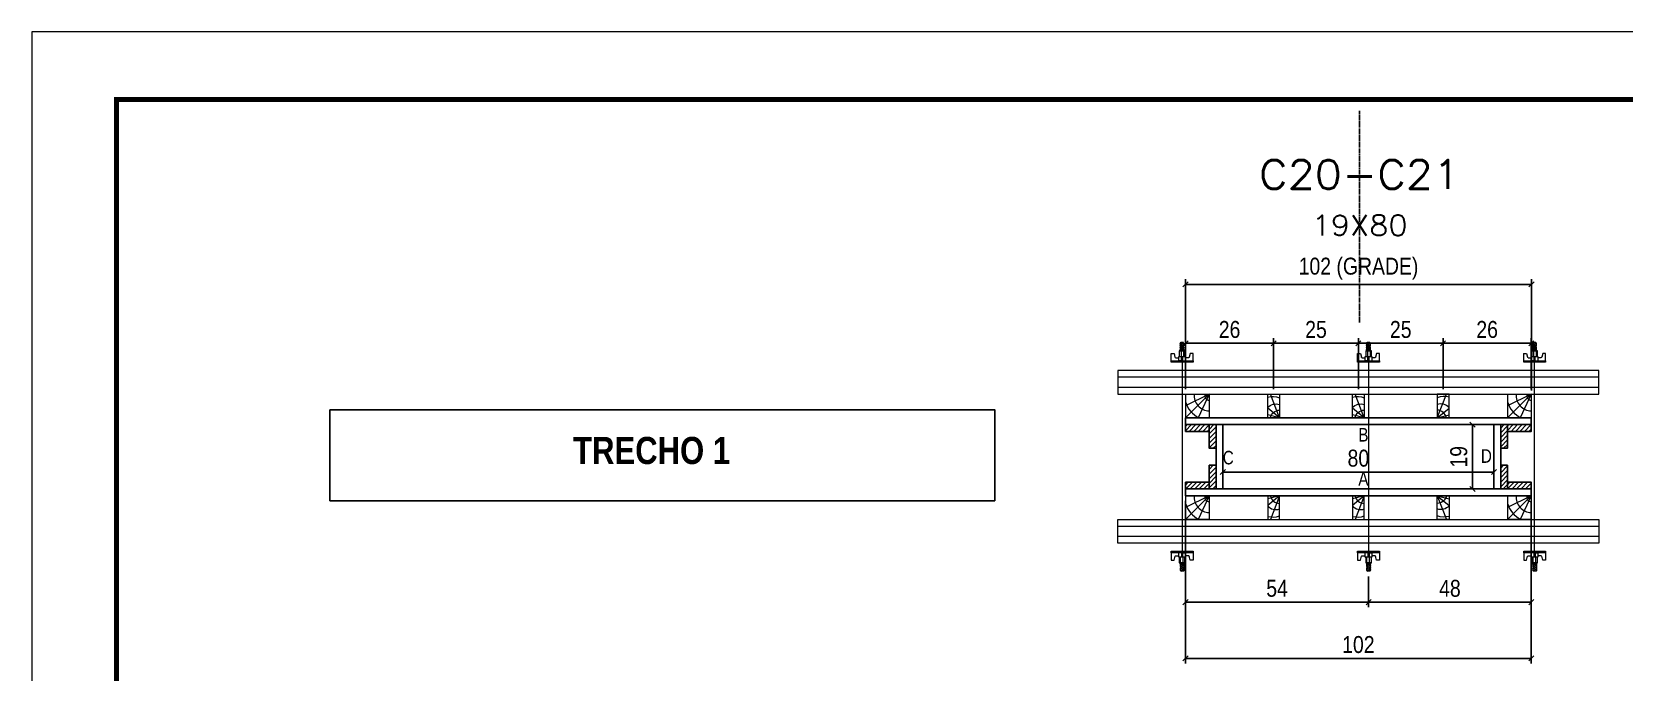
# Model space of a CAD drawing. Extents: x 71 to 6311, y -2991 to 2643.
# Drawn here: x 71 to 1011, y -1169 to -791 of the extents above; entities that cross this region are included whole.
import ezdxf
from ezdxf.enums import TextEntityAlignment as Align

# ---------------------------------------------------------------- set-up
doc = ezdxf.new("R2010")
doc.units = 0
doc.linetypes.add('HIDDEN', pattern=[0.375, 0.25, -0.125])
for name, color, linetype in [('COTA', 241, 'Continuous'), ('NOMENCLATURA', 7, 'Continuous'), ('Painéis', 200, 'Continuous'), ('PONTALETE', 7, 'Continuous'), ('SARRAFO', 251, 'Continuous'), ('Texto de Titulo', 7, 'Continuous'), ('Texto Qtd Sarr', 242, 'Continuous')]:
    doc.layers.add(name, color=color, linetype=linetype)
for name, color, linetype, lineweight in [('Folhas', 255, 'Continuous', 9), ('Hachura', 251, 'Continuous', 9), ('Madeira', 126, 'Continuous', 18), ('Perfil Metálico', 224, 'Continuous', 18), ('Texto Seção', 7, 'Continuous', 15)]:
    doc.layers.add(name, color=color, linetype=linetype, lineweight=lineweight)
doc.styles.add('COTA TECNICA 2X', font='techl___.ttf', dxfattribs={"height": 10})
doc.styles.add('ROMANC', font='techb___.ttf', dxfattribs={"height": 2.5})
doc.styles.add('ROMANS', font='romans.shx', dxfattribs={"oblique": 19})
doc.styles.get("Standard").update_dxf_attribs({"font": 'arial.ttf'})
doc.dimstyles.new('SECAO PILAR', dxfattribs={"dimtxt": 10, "dimasz": 3, "dimexe": 3, "dimexo": 3, "dimgap": 3, "dimtad": 1, "dimdec": 1, "dimlfac": 0.5, "dimzin": 12, "dimdsep": 46, "dimtxsty": 'COTA TECNICA 2X', "dimblk1": 'OBLIQUE', "dimblk2": 'OBLIQUE', "dimsah": 1, "dimcen": 0.9, "dimclrd": 256, "dimclre": 256, "dimclrt": 256, "dimadec": 1, "dimazin": 3, "dimtfac": 1, "dimtdec": 1, "dimtmove": 0, "dimatfit": 3, "dimfxl": 1, "dimtolj": 1, "dimtzin": 12, "dimarcsym": 0})
pattern_1 = [(46, (2439.2552, -1201.3352), (-1.3703423, 1.3233242), [])]
pattern_2 = [(46, (2439.2552, -1213.3352), (-1.3703423, 1.3233242), [])]
pattern_3 = [(46, (2319.2552, -1201.3352), (-1.3703423, 1.3233242), [])]
pattern_4 = [(46, (2319.2552, -1213.3352), (-1.3703423, 1.3233242), [])]

# ---------------------------------------------------------------- blocks, each defined once
blk = doc.blocks.new('9999999999')
at = {"layer": 'Folhas'}
blk.add_lwpolyline([(0, 0), (1485, 0), (1485, 1050), (0, 1050)], close=True, dxfattribs=at)
at = {"layer": 'Folhas', "color": 30, "const_width": 3}
blk.add_lwpolyline([(1396.18, 1010), (50, 1010), (50, 40), (1396.18, 40)], dxfattribs=at)
blk = doc.blocks.new('_Oblique')
at = {"color": 0, "linetype": 'ByBlock', "lineweight": -2}
blk.add_line((-0.5, -0.5), (0.5, 0.5), dxfattribs=at)
blk = doc.blocks.new('*D420')
at = {"layer": 'COTA', "lineweight": -2, "transparency": 16777216}
for p, q in [((752.26, -1068.34), (752.26, -1164.32)), ((956.26, -1068.34), (956.26, -1164.32)), ((752.26, -1161.32), (956.26, -1161.32))]:
    blk.add_line(p, q, dxfattribs=at)
at = {"layer": 'Defpoints', "color": 0, "transparency": 16777216}
for p in [(752.26, -1065.34), (956.26, -1065.34), (956.26, -1161.32)]:
    blk.add_point(p, dxfattribs=at)
at = {"layer": 'COTA', "lineweight": -2, "transparency": 16777216, "xscale": 3, "yscale": 3, "zscale": 3, "rotation": 180}
blk.add_blockref('_Oblique', (752.26, -1161.32), dxfattribs=at)
at = {"layer": 'COTA', "lineweight": -2, "transparency": 16777216, "xscale": 3, "yscale": 3, "zscale": 3}
blk.add_blockref('_Oblique', (956.26, -1161.32), dxfattribs=at)
at = {"layer": 'COTA', "transparency": 16777216, "insert": (854.26, -1153.22), "char_height": 10, "attachment_point": 5, "style": 'COTA TECNICA 2X'}
blk.add_mtext('\\A1;102', dxfattribs=at)
blk = doc.blocks.new('*D421')
at = {"layer": 'COTA', "lineweight": -2, "transparency": 16777216}
for p, q in [((774.26, -1058.34), (774.26, -1048.34)), ((774.26, -1051.34), (934.26, -1051.34)), ((934.26, -1058.34), (934.26, -1048.34))]:
    blk.add_line(p, q, dxfattribs=at)
at = {"layer": 'Defpoints', "color": 0, "transparency": 16777216}
for p in [(934.26, -1051.34), (774.26, -1061.34), (934.26, -1061.34)]:
    blk.add_point(p, dxfattribs=at)
at = {"layer": 'COTA', "lineweight": -2, "transparency": 16777216, "xscale": 3, "yscale": 3, "zscale": 3, "rotation": 180}
blk.add_blockref('_Oblique', (774.26, -1051.34), dxfattribs=at)
at = {"layer": 'COTA', "lineweight": -2, "transparency": 16777216, "xscale": 3, "yscale": 3, "zscale": 3}
blk.add_blockref('_Oblique', (934.26, -1051.34), dxfattribs=at)
at = {"layer": 'COTA', "transparency": 16777216, "insert": (854.26, -1043.21), "char_height": 10, "attachment_point": 5, "style": 'COTA TECNICA 2X'}
blk.add_mtext('\\A1;80', dxfattribs=at)
blk = doc.blocks.new('B1A.E')
at = {"layer": 'Madeira', "linetype": 'ByBlock', "ltscale": 0.05}
for p, q in [((0, 7), (0, 0)), ((0, 7), (0, 0)), ((7, 7), (7, 0)), ((7, 7), (7, 0))]:
    blk.add_line(p, q, dxfattribs=at)
at = {"layer": 'Madeira', "ltscale": 0.05}
for p, q in [((0, 7), (7, 7)), ((7, 7), (0, 0)), ((7, 7), (0, 3.5)), ((7, 7), (3.77, 0)), ((7, 0), (0, 0))]:
    blk.add_line(p, q, dxfattribs=at)
for centre, radius, start, end in [((7.54, 7), 7.87, 196.5528, 242.8845), ((7.08, 6.57), 4.53, 174.4861, 268.9531), ((7.09, 6.61), 1.41, 163.7819, 266.2825)]:
    blk.add_arc(centre, radius, start, end, dxfattribs=at)
blk = doc.blocks.new('B1A.D')
at = {"layer": 'COTA', "linetype": 'ByBlock'}
blk.add_blockref('B1A.E', (-7, 0), dxfattribs=at)
blk = doc.blocks.new('B1B.E')
at = {"layer": 'Madeira', "linetype": 'ByBlock', "ltscale": 0.05}
for p, q in [((0, 0), (0, -7)), ((0, 0), (0, -7)), ((7, 0), (7, -7)), ((7, 0), (7, -7))]:
    blk.add_line(p, q, dxfattribs=at)
at = {"layer": 'Madeira', "ltscale": 0.05}
for p, q in [((0, 0), (7, 0)), ((7, 0), (0, -7)), ((7, 0), (0, -3.5)), ((7, 0), (3.77, -7)), ((7, -7), (0, -7))]:
    blk.add_line(p, q, dxfattribs=at)
for centre, radius, start, end in [((7.08, -0.43), 4.53, 174.4861, 268.9531), ((7.09, -0.39), 1.41, 163.7819, 266.2825), ((7.54, 0), 7.87, 196.5528, 242.8845)]:
    blk.add_arc(centre, radius, start, end, dxfattribs=at)
blk = doc.blocks.new('B1B.D')
at = {"layer": 'Madeira', "linetype": 'ByBlock', "ltscale": 0.05}
for p, q in [((-7, 0), (-7, -7)), ((-7, 0), (-7, -7)), ((0, 0), (0, -7)), ((0, 0), (0, -7))]:
    blk.add_line(p, q, dxfattribs=at)
at = {"layer": 'Madeira', "ltscale": 0.05}
for p, q in [((-7, 0), (0, 0)), ((0, 0), (-7, -7)), ((0, 0), (-7, -3.5)), ((0, 0), (-3.23, -7)), ((0, -7), (-7, -7))]:
    blk.add_line(p, q, dxfattribs=at)
for centre, radius, start, end in [((0.54, 0), 7.87, 196.5528, 242.8845), ((0.08, -0.44), 4.53, 174.4861, 268.9531), ((0.09, -0.39), 1.41, 163.7819, 266.2825)]:
    blk.add_arc(centre, radius, start, end, dxfattribs=at)
blk = doc.blocks.new('*D422')
at = {"layer": 'COTA', "lineweight": -2, "transparency": 16777216}
for p, q in [((752.26, -997.54), (752.26, -937.54)), ((956.44, -1003.12), (956.44, -937.54)), ((752.26, -940.54), (956.44, -940.54))]:
    blk.add_line(p, q, dxfattribs=at)
at = {"layer": 'Defpoints', "color": 0, "transparency": 16777216}
for p in [(956.44, -940.54), (752.26, -1000.54), (956.44, -1006.12)]:
    blk.add_point(p, dxfattribs=at)
at = {"layer": 'COTA', "lineweight": -2, "transparency": 16777216, "xscale": 3, "yscale": 3, "zscale": 3, "rotation": 180}
blk.add_blockref('_Oblique', (752.26, -940.54), dxfattribs=at)
at = {"layer": 'COTA', "lineweight": -2, "transparency": 16777216, "xscale": 3, "yscale": 3, "zscale": 3}
blk.add_blockref('_Oblique', (956.44, -940.54), dxfattribs=at)
at = {"layer": 'COTA', "transparency": 16777216, "insert": (854.35, -931.31), "char_height": 10, "attachment_point": 5, "style": 'COTA TECNICA 2X'}
blk.add_mtext('\\A1;102 (GRADE)', dxfattribs=at)
blk = doc.blocks.new('MEIO PONTALETE')
at = {"layer": 'Madeira'}
for q in [(2.71, 7), (3.5, 2.88), (3.5, 0.87)]:
    blk.add_line((0, 0), q, dxfattribs=at)
blk.add_lwpolyline([(0, 0), (3.5, 0), (3.5, 7), (0, 7)], close=True, dxfattribs=at)
for centre, radius, start, end in [((2.04, 0.06), 6.23, 76.4499, 109.0913), ((1.09, 0.9), 3.19, 40.9063, 109.9847), ((-0.21, -0.78), 3.09, 14.6322, 86.0383)]:
    blk.add_arc(centre, radius, start, end, dxfattribs=at)
blk = doc.blocks.new('BLOCK 2')
at = {"layer": 'PONTALETE', "color": 1, "xscale": -2, "yscale": 2, "zscale": 2}
blk.add_blockref('MEIO PONTALETE', (131231.05, 34113.97), dxfattribs=at)
blk = doc.blocks.new('A2')
at = {"layer": 'COTA', "linetype": 'ByBlock'}
blk.add_blockref('BLOCK 2', (-131205.24, -34118.58), dxfattribs=at)
blk = doc.blocks.new('B2A')
at = {"layer": 'COTA', "linetype": 'ByBlock', "xscale": 10, "yscale": 10, "zscale": 10}
blk.add_blockref('A2', (-188.1, 46), dxfattribs=at)
blk = doc.blocks.new('B2A.E')
at = {"layer": 'COTA', "linetype": 'ByBlock', "xscale": 0.05000874370170691, "yscale": 0.05000874370170691, "zscale": 0.05000874370170691}
blk.add_blockref('B2A', (0, 0), dxfattribs=at)
blk = doc.blocks.new('B2B.E')
at = {"layer": 'COTA', "linetype": 'ByBlock'}
blk.add_blockref('B2A.E', (0, -7), dxfattribs=at)
blk = doc.blocks.new('*D423')
at = {"layer": 'COTA', "lineweight": -2, "transparency": 16777216}
for p, q in [((752.26, -1002.34), (752.26, -972.34)), ((752.26, -975.34), (804.26, -975.34)), ((804.26, -1002.33), (804.26, -972.34))]:
    blk.add_line(p, q, dxfattribs=at)
at = {"layer": 'Defpoints', "color": 0, "transparency": 16777216}
for p in [(804.26, -975.34), (752.26, -1005.34), (804.26, -1005.33)]:
    blk.add_point(p, dxfattribs=at)
at = {"layer": 'COTA', "lineweight": -2, "transparency": 16777216, "xscale": 3, "yscale": 3, "zscale": 3, "rotation": 180}
blk.add_blockref('_Oblique', (752.26, -975.34), dxfattribs=at)
at = {"layer": 'COTA', "lineweight": -2, "transparency": 16777216, "xscale": 3, "yscale": 3, "zscale": 3}
blk.add_blockref('_Oblique', (804.26, -975.34), dxfattribs=at)
at = {"layer": 'COTA', "transparency": 16777216, "insert": (778.26, -967.23), "char_height": 10, "attachment_point": 5, "style": 'COTA TECNICA 2X'}
blk.add_mtext('\\A1;26', dxfattribs=at)
blk = doc.blocks.new('C')
at = {"layer": 'Hachura', "color": 0}
for p, q in [((0, 3.22), (0, -3.22)), ((0.45, 3.22), (0, 3.22)), ((0.46, 3.16), (0, 3.16)), ((0.46, 3.05), (0, 3.05)), ((0.46, 2.88), (0, 2.88)), ((0, 2.75), (0, -1.16)), ((0.46, 2.65), (0, 2.65)), ((0.46, 2.23), (0, 2.23)), ((0.46, 1.51), (0, 1.51)), ((0.39, 0.49), (0.17, 0.49)), ((0.45, -3.23), (0.45, 3.22)), ((0.45, 3.22), (2.58, 3.22)), ((1.74, 0.97), (0.45, 0.97)), ((1.45, 0.1), (0.45, 0.1)), ((1.35, 1.94), (1.35, 0.96)), ((2.58, 2.39), (1.47, 2.09)), ((1.74, -0.97), (1.74, 0.97)), ((1.74, 0.97), (1.74, 0.84)), ((1.74, 0.97), (1.74, 0.84)), ((1.74, 0.84), (3.35, 0.84)), ((3.35, 0.45), (1.74, 0.45)), ((2.58, 3.22), (2.58, 2.39)), ((3.32, 0.84), (3.32, -0.84)), ((3.35, 0.84), (3.35, -0.84)), ((3.68, 0.45), (3.35, 0.45)), ((3.84, -0.52), (3.35, 0.45)), ((3.35, 0.06), (3.67, -0.57)), ((3.68, 0.45), (4.16, -0.52)), ((3.72, 0.5), (4.25, -0.57)), ((4.37, -0.55), (3.83, 0.53)), ((4.15, 0.45), (3.93, 0.45)), ((4.42, -0.52), (3.93, 0.45)), ((4.15, 0.45), (4.26, 0.45)), ((4.26, 0.45), (4.74, -0.52)), ((4.3, 0.5), (4.83, -0.57)), ((4.95, -0.55), (4.41, 0.53)), ((4.51, 0.45), (4.84, 0.45)), ((5, -0.52), (4.51, 0.45)), ((4.84, 0.45), (5.32, -0.52)), ((4.88, 0.5), (5.41, -0.57)), ((5.53, -0.55), (4.99, 0.53)), ((5.58, -0.52), (5.09, 0.45)), ((5.42, 0.45), (5.09, 0.45)), ((5.58, -0.52), (5.09, 0.45)), ((5.42, 0.45), (5.74, -0.19)), ((5.46, 0.5), (5.74, -0.07)), ((5.74, 0.19), (5.57, 0.53)), ((5.74, 0.32), (5.68, 0.45)), ((5.68, 0.45), (5.74, 0.45)), ((5.74, 0.45), (5.9, 0.29)), ((5.74, 0.45), (5.74, -0.52)), ((5.9, -0.36), (5.9, 0.29)), ((0.45, 0), (0, 0)), ((0.46, -1.52), (0, -1.52)), ((0.46, -2.23), (0, -2.23)), ((0.46, -2.65), (0, -2.65)), ((0.46, -2.88), (0, -2.88)), ((0.46, -3.05), (0, -3.05)), ((0.46, -3.16), (0, -3.16)), ((0, -3.22), (2.57, -3.22)), ((0.08, -0.48), (0.29, -0.48)), ((0.29, -0.48), (0.4, -0.48)), ((0.45, 0), (0.45, -0.97)), ((0.45, -0.16), (1.45, -0.16)), ((0.45, -0.65), (0.45, -0.32)), ((0.45, -3.23), (0.45, -0.65)), ((0.45, -0.97), (1.74, -0.97)), ((1.35, -1.94), (1.35, -0.97)), ((2.58, -2.39), (1.47, -2.1)), ((3.35, -0.32), (1.74, -0.32)), ((3.35, -0.84), (1.74, -0.84)), ((2.58, -3.23), (2.58, -2.39)), ((3.35, -0.07), (3.58, -0.52)), ((3.35, -0.52), (3.58, -0.52)), ((3.84, -0.52), (4.16, -0.52)), ((4.42, -0.52), (4.74, -0.52)), ((4.63, -0.52), (4.74, -0.52)), ((5, -0.52), (5.32, -0.52)), ((5.58, -0.52), (5.74, -0.52)), ((5.74, -0.52), (5.9, -0.36)), ((5.74, -0.52), (5.74, -0.52))]:
    blk.add_line(p, q, dxfattribs=at)
for centre, radius, start, end in [((1.52, 1.94), 0.161, 104.7436, 180), ((1.44, -0.03), 0.129, 272.695, 87.305), ((3.81, 0.39), 0.143, 25.5688, 154.4312), ((4.39, 0.39), 0.143, 25.5688, 154.4312), ((4.97, 0.39), 0.143, 25.5688, 154.4312), ((5.55, 0.39), 0.143, 25.5688, 154.4312), ((0.17, -0.37), 0.174, 221.744, 317.8592), ((1.52, -1.94), 0.161, 180, 255.2564), ((3.71, -0.4), 0.174, 222.1408, 318.256), ((4.29, -0.4), 0.174, 222.1408, 318.256), ((4.87, -0.4), 0.174, 222.1408, 318.256), ((5.45, -0.4), 0.174, 222.1408, 318.256), ((5.61, -0.4), 0.174, 317.8592, 318.256)]:
    blk.add_arc(centre, radius, start, end, dxfattribs=at)
blk = doc.blocks.new('PAR.CIM')
at = {"layer": 'Hachura', "linetype": 'Continuous', "xscale": -1, "rotation": 270}
blk.add_blockref('C', (0, 0), dxfattribs=at)
blk = doc.blocks.new('PAR.BAI')
at = {"layer": 'Hachura', "linetype": 'Continuous', "xscale": -1, "rotation": 90}
blk.add_blockref('C', (0, 0), dxfattribs=at)
blk = doc.blocks.new('*D424')
at = {"layer": 'COTA', "lineweight": -2, "transparency": 16777216}
for p, q in [((752.26, -1096.34), (752.26, -1131.14)), ((860.32, -1112.94), (860.32, -1131.14)), ((752.26, -1128.14), (860.32, -1128.14))]:
    blk.add_line(p, q, dxfattribs=at)
at = {"layer": 'Defpoints', "color": 0, "transparency": 16777216}
for p in [(752.26, -1093.34), (860.32, -1109.94), (860.32, -1128.14)]:
    blk.add_point(p, dxfattribs=at)
at = {"layer": 'COTA', "lineweight": -2, "transparency": 16777216, "xscale": 3, "yscale": 3, "zscale": 3, "rotation": 180}
blk.add_blockref('_Oblique', (752.26, -1128.14), dxfattribs=at)
at = {"layer": 'COTA', "lineweight": -2, "transparency": 16777216, "xscale": 3, "yscale": 3, "zscale": 3}
blk.add_blockref('_Oblique', (860.32, -1128.14), dxfattribs=at)
at = {"layer": 'COTA', "transparency": 16777216, "insert": (806.29, -1120.03), "char_height": 10, "attachment_point": 5, "style": 'COTA TECNICA 2X'}
blk.add_mtext('\\A1;54', dxfattribs=at)
blk = doc.blocks.new('*D425')
at = {"layer": 'COTA', "lineweight": -2, "transparency": 16777216}
for p, q in [((860.32, -1112.94), (860.32, -1131.14)), ((956.26, -1112.94), (956.26, -1131.14)), ((860.32, -1128.14), (956.26, -1128.14))]:
    blk.add_line(p, q, dxfattribs=at)
at = {"layer": 'Defpoints', "color": 0, "transparency": 16777216}
for p in [(860.32, -1109.94), (956.26, -1109.94), (956.26, -1128.14)]:
    blk.add_point(p, dxfattribs=at)
at = {"layer": 'COTA', "lineweight": -2, "transparency": 16777216, "xscale": 3, "yscale": 3, "zscale": 3, "rotation": 180}
blk.add_blockref('_Oblique', (860.32, -1128.14), dxfattribs=at)
at = {"layer": 'COTA', "lineweight": -2, "transparency": 16777216, "xscale": 3, "yscale": 3, "zscale": 3}
blk.add_blockref('_Oblique', (956.26, -1128.14), dxfattribs=at)
at = {"layer": 'COTA', "transparency": 16777216, "insert": (908.29, -1120.04), "char_height": 10, "attachment_point": 5, "style": 'COTA TECNICA 2X'}
blk.add_mtext('\\A1;48', dxfattribs=at)
blk = doc.blocks.new('*D426')
at = {"layer": 'COTA', "lineweight": -2, "transparency": 16777216}
for p, q in [((931.26, -1023.34), (918.63, -1023.34)), ((921.63, -1061.34), (921.63, -1023.34)), ((931.26, -1061.34), (918.63, -1061.34))]:
    blk.add_line(p, q, dxfattribs=at)
at = {"layer": 'Defpoints', "color": 0, "transparency": 16777216}
for p in [(921.63, -1023.34), (934.26, -1023.34), (934.26, -1061.34)]:
    blk.add_point(p, dxfattribs=at)
at = {"layer": 'COTA', "lineweight": -2, "transparency": 16777216, "xscale": 3, "yscale": 3, "zscale": 3}
for p, rotation in [((921.63, -1023.34), 90), ((921.63, -1061.34), 270)]:
    blk.add_blockref('_Oblique', p, dxfattribs=dict(at, rotation=rotation))
at = {"layer": 'COTA', "transparency": 16777216, "insert": (913.54, -1042.34), "char_height": 10, "attachment_point": 5, "rotation": 90, "style": 'COTA TECNICA 2X'}
blk.add_mtext('\\A1;19', dxfattribs=at)
blk = doc.blocks.new('titulo1')
at = {"layer": 'Defpoints', "color": 252, "linetype": 'HIDDEN', "ltscale": 2}
blk.add_line((0, 0), (0, 125), dxfattribs=at)
at = {"layer": 'Defpoints', "style": 'ROMANS', "oblique": 15}
blk.add_attdef('FOLHA', text='', height=10, dxfattribs=at).set_placement((0, 15.58), align=Align.MIDDLE_CENTER)
at = {"layer": 'Texto Qtd Sarr', "color": 3, "style": 'ROMANS', "oblique": 15}
for tag, height, p in [('TITULO', 17, (0, 71.45)), ('SEÇÃO', 12, (0, 41.55))]:
    blk.add_attdef(tag, text='', height=height, dxfattribs=at).set_placement(p, align=Align.MIDDLE_CENTER)
blk = doc.blocks.new('*D401')
at = {"layer": 'COTA', "lineweight": -2, "transparency": 16777216}
for p, q in [((904.25, -1002.33), (904.25, -972.34)), ((956.26, -975.34), (904.25, -975.34)), ((956.26, -1002.34), (956.26, -972.34))]:
    blk.add_line(p, q, dxfattribs=at)
at = {"layer": 'Defpoints', "color": 0, "transparency": 16777216}
for p in [(904.25, -975.34), (904.25, -1005.33), (956.26, -1005.34)]:
    blk.add_point(p, dxfattribs=at)
at = {"layer": 'COTA', "lineweight": -2, "transparency": 16777216, "xscale": 3, "yscale": 3, "zscale": 3, "rotation": 180}
blk.add_blockref('_Oblique', (904.25, -975.34), dxfattribs=at)
at = {"layer": 'COTA', "lineweight": -2, "transparency": 16777216, "xscale": 3, "yscale": 3, "zscale": 3}
blk.add_blockref('_Oblique', (956.26, -975.34), dxfattribs=at)
at = {"layer": 'COTA', "transparency": 16777216, "insert": (930.25, -967.23), "char_height": 10, "attachment_point": 5, "style": 'COTA TECNICA 2X'}
blk.add_mtext('\\A1;26', dxfattribs=at)
blk = doc.blocks.new('*D402')
at = {"layer": 'COTA', "lineweight": -2, "transparency": 16777216}
for p, q in [((804.26, -1002.33), (804.26, -972.34)), ((804.26, -975.34), (854.26, -975.34)), ((854.26, -1002.33), (854.26, -972.34))]:
    blk.add_line(p, q, dxfattribs=at)
at = {"layer": 'Defpoints', "color": 0, "transparency": 16777216}
for p in [(854.26, -975.34), (804.26, -1005.33), (854.26, -1005.33)]:
    blk.add_point(p, dxfattribs=at)
at = {"layer": 'COTA', "lineweight": -2, "transparency": 16777216, "xscale": 3, "yscale": 3, "zscale": 3, "rotation": 180}
blk.add_blockref('_Oblique', (804.26, -975.34), dxfattribs=at)
at = {"layer": 'COTA', "lineweight": -2, "transparency": 16777216, "xscale": 3, "yscale": 3, "zscale": 3}
blk.add_blockref('_Oblique', (854.26, -975.34), dxfattribs=at)
at = {"layer": 'COTA', "transparency": 16777216, "insert": (829.26, -967.23), "char_height": 10, "attachment_point": 5, "style": 'COTA TECNICA 2X'}
blk.add_mtext('\\A1;25', dxfattribs=at)
blk = doc.blocks.new('*D403')
at = {"layer": 'COTA', "lineweight": -2, "transparency": 16777216}
for p, q in [((854.26, -1002.33), (854.26, -972.34)), ((904.25, -975.34), (854.26, -975.34)), ((904.25, -1002.33), (904.25, -972.34))]:
    blk.add_line(p, q, dxfattribs=at)
at = {"layer": 'Defpoints', "color": 0, "transparency": 16777216}
for p in [(854.26, -975.34), (854.26, -1005.33), (904.25, -1005.33)]:
    blk.add_point(p, dxfattribs=at)
at = {"layer": 'COTA', "lineweight": -2, "transparency": 16777216, "xscale": 3, "yscale": 3, "zscale": 3, "rotation": 180}
blk.add_blockref('_Oblique', (854.26, -975.34), dxfattribs=at)
at = {"layer": 'COTA', "lineweight": -2, "transparency": 16777216, "xscale": 3, "yscale": 3, "zscale": 3}
blk.add_blockref('_Oblique', (904.25, -975.34), dxfattribs=at)
at = {"layer": 'COTA', "transparency": 16777216, "insert": (879.26, -967.23), "char_height": 10, "attachment_point": 5, "style": 'COTA TECNICA 2X'}
blk.add_mtext('\\A1;25', dxfattribs=at)

msp = doc.modelspace()

# ---------------------------------------------------------------- hatches: boundary and pattern name
at = {"layer": 'SARRAFO', "linetype": 'Continuous', "ltscale": 30}
h = msp.add_hatch(dxfattribs=at)
h.set_pattern_fill('ANSI31', color=256, scale=0.6, angle=1)
h.set_pattern_definition(pattern_2)
h.paths.add_polyline_path([(766.255, -1023.335), (752.255, -1023.335), (752.255, -1027.335), (766.255, -1027.335)])
h = msp.add_hatch(dxfattribs=at)
h.set_pattern_fill('ANSI31', color=256, scale=0.6, angle=1)
h.set_pattern_definition(pattern_2)
h.paths.add_polyline_path([(770.255, -1023.335), (766.255, -1023.335), (766.255, -1037.335), (770.255, -1037.335)])
h = msp.add_hatch(dxfattribs=at)
h.set_pattern_fill('ANSI31', color=256, scale=0.6, angle=1)
h.set_pattern_definition(pattern_4)
h.paths.add_polyline_path([(942.255, -1023.335), (938.255, -1023.335), (938.255, -1037.335), (942.255, -1037.335)])
h = msp.add_hatch(dxfattribs=at)
h.set_pattern_fill('ANSI31', color=256, scale=0.6, angle=1)
h.set_pattern_definition(pattern_4)
h.paths.add_polyline_path([(956.255, -1023.335), (942.255, -1023.335), (942.255, -1027.335), (956.255, -1027.335)])
h = msp.add_hatch(dxfattribs=at)
h.set_pattern_fill('ANSI31', color=256, scale=0.6, angle=1)
h.set_pattern_definition(pattern_1)
h.paths.add_polyline_path([(770.255, -1047.335), (766.255, -1047.335), (766.255, -1061.335), (770.255, -1061.335)])
h = msp.add_hatch(dxfattribs=at)
h.set_pattern_fill('ANSI31', color=256, scale=0.6, angle=1)
h.set_pattern_definition(pattern_3)
h.paths.add_polyline_path([(942.255, -1047.335), (938.255, -1047.335), (938.255, -1061.335), (942.255, -1061.335)])
h = msp.add_hatch(dxfattribs=at)
h.set_pattern_fill('ANSI31', color=256, scale=0.6, angle=1)
h.set_pattern_definition(pattern_1)
h.paths.add_polyline_path([(766.255, -1057.335), (752.255, -1057.335), (752.255, -1061.335), (766.255, -1061.335)])
h = msp.add_hatch(dxfattribs=at)
h.set_pattern_fill('ANSI31', color=256, scale=0.6, angle=1)
h.set_pattern_definition(pattern_3)
h.paths.add_polyline_path([(956.255, -1057.335), (942.255, -1057.335), (942.255, -1061.335), (956.255, -1061.335)])

# ---------------------------------------------------------------- linework, layer by layer
at = {"layer": 'COTA'}
msp.add_lwpolyline([(247.387, -1014.589), (639.703, -1014.589), (639.703, -1068.249), (247.387, -1068.249)], close=True, dxfattribs=at)
at = {"layer": 'Hachura', "linetype": 'Continuous', "ltscale": 30}
for points in [[(750.255, -986.535), (750.255, -1098.135)], [(860.255, -986.535), (860.255, -1098.135)], [(958.255, -1098.135), (958.255, -986.535)]]:
    msp.add_lwpolyline(points, dxfattribs=at)
at = {"layer": 'Painéis', "linetype": 'Continuous', "ltscale": 30}
for points in [[(752.255, -1023.335), (956.255, -1023.335), (956.255, -1019.335), (752.255, -1019.335)], [(752.255, -1065.335), (956.255, -1065.335), (956.255, -1061.335), (752.255, -1061.335)]]:
    msp.add_lwpolyline(points, close=True, dxfattribs=at)
for points in [[(770.255, -1061.335), (770.255, -1023.335)], [(774.255, -1023.335), (774.255, -1061.335)], [(934.255, -1023.335), (934.255, -1061.335)], [(938.255, -1061.335), (938.255, -1023.335)]]:
    msp.add_lwpolyline(points, dxfattribs=at)
at = {"layer": 'Perfil Metálico', "linetype": 'Continuous', "ltscale": 30}
for points in [[(712.255, -1005.333), (996.255, -1005.333), (996.255, -991.333), (712.255, -991.333)], [(712.255, -1079.335), (996.255, -1079.335), (996.255, -1093.335), (712.255, -1093.335)]]:
    msp.add_lwpolyline(points, close=True, dxfattribs=at)
for points in [[(996.255, -995.333), (712.255, -995.333)], [(712.255, -1001.333), (996.255, -1001.333)], [(712.255, -1083.335), (996.255, -1083.335)], [(996.255, -1089.335), (712.255, -1089.335)]]:
    msp.add_lwpolyline(points, dxfattribs=at)
at = {"layer": 'SARRAFO', "linetype": 'Continuous', "ltscale": 30}
msp.add_line((938.255, -1061.335), (956.255, -1061.335), dxfattribs=at)
for points in [[(770.255, -1023.335), (752.255, -1023.335), (752.255, -1027.335), (766.255, -1027.335)], [(770.255, -1023.335), (770.255, -1037.335), (766.255, -1037.335), (766.255, -1023.335)], [(956.255, -1023.335), (938.255, -1023.335), (938.255, -1037.335), (942.255, -1037.335), (942.255, -1023.335)], [(942.255, -1027.335), (956.255, -1027.335), (956.255, -1023.335)], [(766.255, -1061.335), (766.255, -1047.335), (770.255, -1047.335), (770.255, -1061.335)], [(942.255, -1061.335), (942.255, -1047.335), (938.255, -1047.335), (938.255, -1061.335)], [(766.255, -1057.335), (752.255, -1057.335), (752.255, -1061.335), (770.255, -1061.335)], [(942.255, -1057.335), (956.255, -1057.335), (956.255, -1061.335)]]:
    msp.add_lwpolyline(points, dxfattribs=at)

# ---------------------------------------------------------------- block references
at = {"layer": 'Folhas'}
msp.add_blockref('9999999999', (71.471, -1841.496), dxfattribs=at)
at = {"layer": 'Hachura', "linetype": 'Continuous', "ltscale": 30, "xscale": 2, "yscale": 2, "zscale": 2}
for name, p in [('PAR.CIM', (750.255, -986.535)), ('PAR.CIM', (860.255, -986.535)), ('PAR.CIM', (958.255, -986.535)), ('PAR.BAI', (750.255, -1098.135)), ('PAR.BAI', (860.255, -1098.135)), ('PAR.BAI', (958.255, -1098.135))]:
    msp.add_blockref(name, p, dxfattribs=at)
at = {"layer": 'Madeira', "linetype": 'Continuous', "ltscale": 30, "yscale": 2, "zscale": 2}
for name, p, xscale in [('B1B.E', (752.255, -1005.335), 2), ('B2B.E', (800.756, -1005.335), 2), ('B2B.E', (850.756, -1005.335), 2), ('B2B.E', (907.755, -1005.335), -2), ('B1B.D', (956.255, -1005.333), 2), ('B1A.E', (752.255, -1079.335), 2), ('B1A.D', (956.255, -1079.335), 2)]:
    msp.add_blockref(name, p, dxfattribs=dict(at, xscale=xscale))
at = {"layer": 'Madeira', "linetype": 'Continuous', "ltscale": 30, "yscale": 2, "zscale": 2, "rotation": 180}
for p, xscale in [((800.756, -1079.335), -2), ((850.756, -1079.335), -2), ((907.755, -1079.335), 2)]:
    msp.add_blockref('B2B.E', p, dxfattribs=dict(at, xscale=xscale))
at = {"layer": 'Texto Seção'}
ref = msp.add_blockref('titulo1', (855.003, -963.157), dxfattribs=at)
ref.add_attrib('TITULO', 'C20-C21', dxfattribs={"layer": 'Texto de Titulo', "color": 7, "height": 17, "style": 'ROMANS', "width": 1.1}).set_placement((855.003, -875.657), align=Align.MIDDLE_CENTER)
ref.add_attrib('SEÇÃO', '19X80', dxfattribs={"layer": 'Texto de Titulo', "color": 7, "height": 12, "style": 'ROMANS', "width": 1.1}).set_placement((855.003, -905.657), align=Align.MIDDLE_CENTER)

# ---------------------------------------------------------------- texts
at = {"layer": 'NOMENCLATURA', "linetype": 'Continuous', "ltscale": 30, "width": 0.8}
for s, p in [('B', (854.247, -1033.335)), ('C', (774.255, -1046.836)), ('D', (926.583, -1045.9)), ('A', (854.247, -1059.335))]:
    msp.add_text(s, height=8, dxfattribs=at).set_placement(p)
at = {"layer": 'NOMENCLATURA', "color": 2, "insert": (437.207, -1030.595), "char_height": 16, "attachment_point": 2, "style": 'ROMANC'}
msp.add_mtext_dynamic_manual_height_columns('TRECHO 1', width=449.07607, gutter_width=1, heights=[0], dxfattribs=at)

# ---------------------------------------------------------------- dimensions: what is measured, and where the dimension line sits
at = {"layer": 'COTA'}
dim = msp.add_linear_dim(base=(956.438, -940.535), p1=(752.255, -1000.535), p2=(956.438, -1006.121), text='102 (GRADE)', dimstyle='SECAO PILAR', override={"dimtmove": 1}, dxfattribs=at)
dim.commit()
dim.dimension.update_dxf_attribs({"geometry": '*D422', "text_midpoint": (854.347, -931.314)})
for base, p1, p2, picture, middle in [((804.256, -975.335), (752.255, -1005.335), (804.256, -1005.333), '*D423', (778.256, -967.233)), ((854.255, -975.335), (804.256, -1005.333), (854.255, -1005.333), '*D402', (829.256, -967.226)), ((934.255, -1051.335), (774.255, -1061.335), (934.255, -1061.335), '*D421', (854.255, -1043.211)), ((956.255, -1161.32), (752.255, -1065.335), (956.255, -1065.335), '*D420', (854.255, -1153.218)), ((860.323, -1128.135), (752.255, -1093.335), (860.323, -1109.936), '*D424', (806.289, -1120.026)), ((956.255, -1128.135), (860.323, -1109.936), (956.255, -1109.936), '*D425', (908.289, -1120.04))]:
    dim = msp.add_linear_dim(base=base, p1=p1, p2=p2, dimstyle='SECAO PILAR', override={"dimtmove": 1}, dxfattribs=at)
    dim.commit()
    dim.dimension.update_dxf_attribs({"geometry": picture, "text_midpoint": middle})
for base, p1, p2, angle, picture, middle in [((854.258, -975.335), (904.254, -1005.333), (854.258, -1005.333), 180, '*D403', (879.256, -967.226)), ((904.254, -975.335), (956.255, -1005.335), (904.254, -1005.333), 180, '*D401', (930.255, -967.233)), ((921.629, -1023.335), (934.255, -1061.335), (934.255, -1023.335), 90, '*D426', (913.542, -1042.335))]:
    dim = msp.add_linear_dim(base=base, p1=p1, p2=p2, angle=angle, dimstyle='SECAO PILAR', override={"dimtmove": 1}, dxfattribs=at)
    dim.commit()
    dim.dimension.update_dxf_attribs({"geometry": picture, "text_midpoint": middle})

doc.saveas('drawing.dxf')
